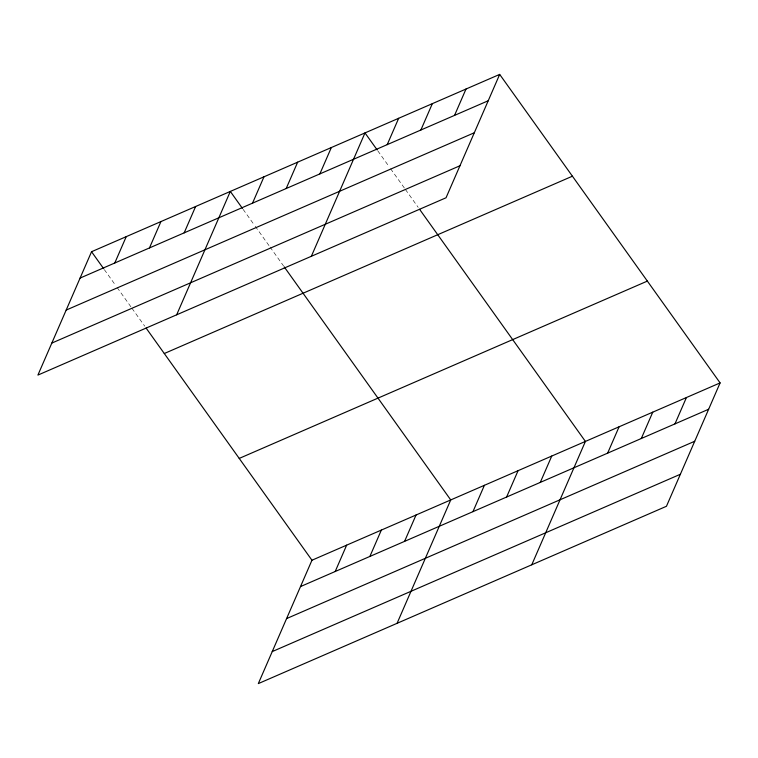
<?xml version="1.0" encoding="UTF-8"?>
<svg xmlns="http://www.w3.org/2000/svg" width="758" height="758" viewBox="0 0 758 758"><rect width="100%" height="100%" fill="white"/><g stroke="black" fill="none" stroke-linecap="round" stroke-linejoin="round"><path stroke-width="0.57" stroke-dasharray="3.79 2.84" d="M377.797 150.823L389.242 166.845M390.588 168.731L404.734 188.524M405.407 189.472L418.208 207.379M243.11 209.341L254.555 225.363M255.238 226.31L269.374 246.104M270.047 247.042L283.52 265.897M104.348 269.63L115.794 285.652M117.139 287.538L131.286 307.331M131.958 308.279L144.75 326.186"/><path stroke-width="1.14" d="M499.683 74.398L91.547 251.722L37.9 375.096L446.036 197.772L499.683 74.398L720.1 382.904L666.453 506.278L258.317 683.602L311.964 560.228L720.1 382.904M114.78 262.998L126.235 236.648M149.468 247.932L160.933 221.573M184.166 232.858L195.621 206.498M176.661 314.807L230.318 191.423L242.437 208.393M252.528 203.153L263.983 176.794M286.192 188.524L297.657 162.165M319.867 173.895L331.331 147.545M311.349 256.289L364.996 132.915L377.124 149.876M387.215 144.636L398.67 118.286M420.88 130.006L432.344 103.657M454.554 115.377L466.009 89.027M335.197 571.504L346.652 545.154M369.885 556.438L381.35 530.079M404.582 541.364L416.038 515.004M397.078 623.313L450.735 499.929L284.193 266.844M472.945 511.659L484.4 485.3M506.609 497.03L518.074 470.671M540.283 482.401L551.748 456.051M531.765 564.795L585.413 441.421L419.553 209.265M607.632 453.142L619.087 426.792M641.296 438.512L652.761 412.163M674.971 423.883L686.426 397.533M80.092 278.072L488.228 100.748M66.164 310.088L474.3 132.764M51.819 343.08L459.954 165.756M164.287 353.522L572.423 176.197M239.225 458.419L647.36 281.095M300.509 586.578L708.645 409.254M286.581 618.594L694.716 441.27M272.236 651.586L680.371 474.262M91.547 251.722L103.675 268.683M146.105 328.072L311.964 560.228"/></g></svg>
